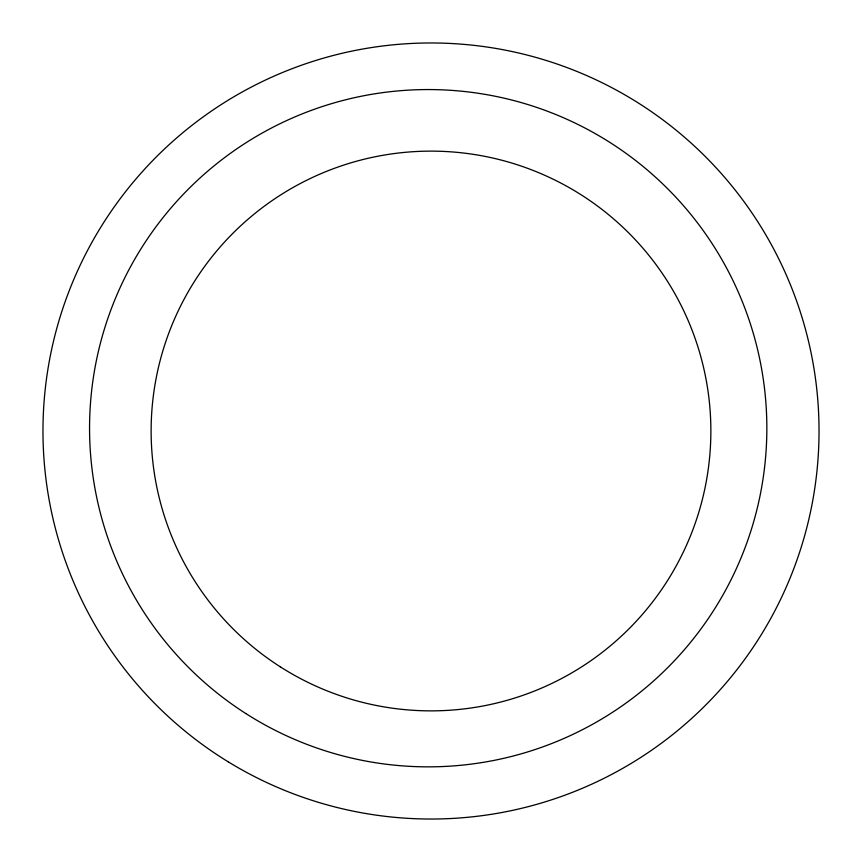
<?xml version="1.0" encoding="UTF-8"?>
<svg xmlns="http://www.w3.org/2000/svg" width="862" height="862" viewBox="0 0 862 862"><rect width="100%" height="100%" fill="white"/><g stroke="black" fill="none" stroke-linecap="round" stroke-linejoin="round"><path stroke-width="1.29" d="M228.355 761.911A388.029 388.029 0 0 0 818.9 441.042A388.029 388.029 0 0 0 245.745 90.047A388.029 388.029 0 0 0 228.355 761.911M280.269 666.811A279.87 279.87 0 0 0 710.579 443.639A279.87 279.87 0 0 0 302.153 182.55A279.87 279.87 0 0 0 280.269 666.811M245.81 713.531A338.637 338.637 0 0 0 766.501 443.499A338.637 338.637 0 0 0 272.295 127.587A338.637 338.637 0 0 0 245.81 713.531"/></g></svg>
